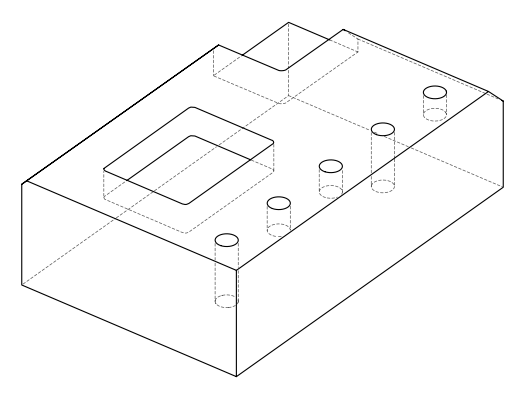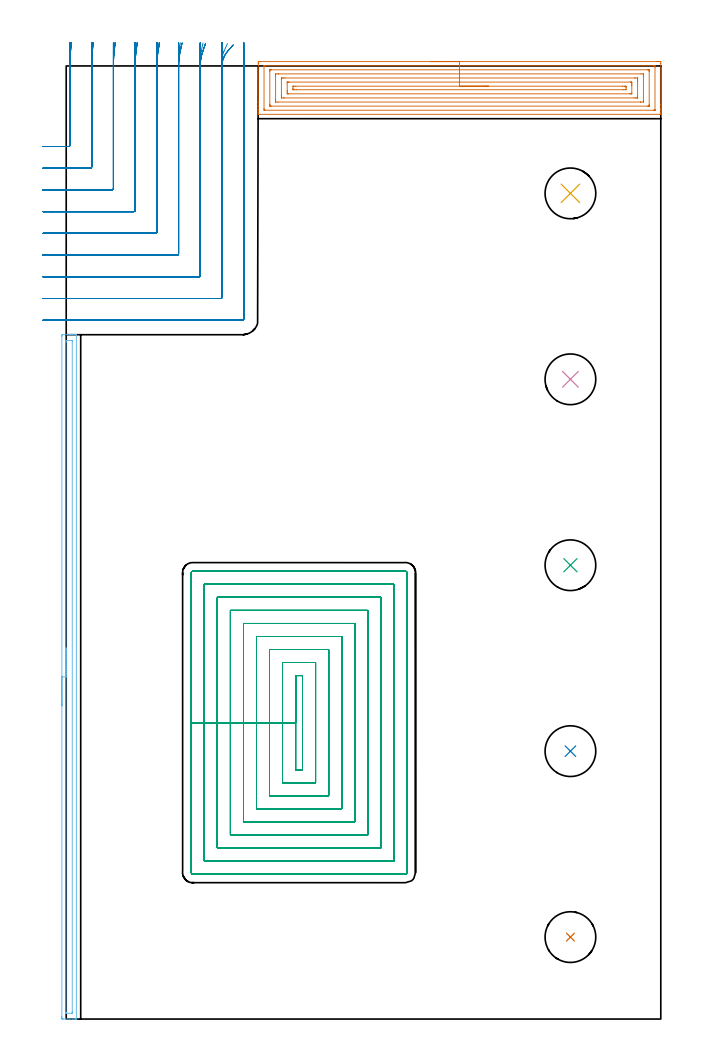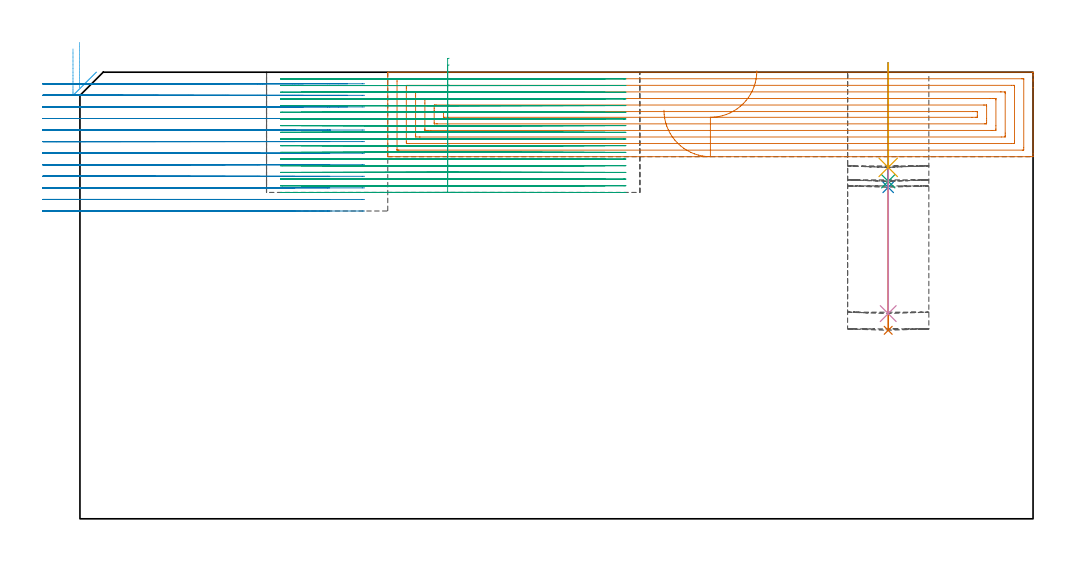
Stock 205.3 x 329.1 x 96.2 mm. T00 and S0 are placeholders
(PLAN: 9 operations, 3 tool changes, 110 min)
(1 INDEXABLE_INSERT_DRILL_BLIND_HOLE_FROM_SOLID | STEP1POCKET | NXT0302_006 | 0.23 min | 13306 mm3)
(2 INDEXABLE_INSERT_DRILL_BLIND_HOLE_FROM_SOLID_1 | STEP1POCKET_1 | NXT0302_006 | 0.11 min | 5909 mm3)
(3 INDEXABLE_INSERT_DRILL_BLIND_HOLE_FROM_SOLID_2 | STEP1POCKET_2 | NXT0302_006 | 0.1 min | 5594 mm3)
(4 INDEXABLE_INSERT_DRILL_BLIND_HOLE_FROM_SOLID_3 | STEP1POCKET_3 | NXT0302_006 | 0.22 min | 12444 mm3)
(5 INDEXABLE_INSERT_DRILL_BLIND_HOLE_FROM_SOLID_4 | STEP1POCKET_4 | NXT0302_006 | 0.09 min | 4875 mm3)
(6 AREA_MILL | FG_CHAMFER_SURFACE | UGT0205_001 | 3.96 min | 3001 mm3)
(7 AREA_MILL_1 | FG_CHAMFER_SURFACE_1 | UGT0205_001 | 8.06 min | 24291 mm3)
(8 MILL_CORNER_NOTCH_RECTANGULAR | CORNER_NOTCH_RECTANGULAR | NXT0201_013 | Follow Part, ap 2.5, ae 75% | 25.32 min | 182472 mm3)
(9 MILL_RECTANGULAR_POCKET | POCKET_RECTANGULAR_STRAIGHT | NXT0201_008 | Follow Part, ap 1.5, ae 75% | 71.89 min | 229864 mm3)
(TOOL NXT0302_006 | Index. Insert Drill 17.5mm [880-D1750L25-05] | D17.5 PA176 FL88 Z2)
(TOOL UGT0205_001 | Chamfer Mill 20 x 3 x 45 deg. | D20 FL50 Z2)
(TOOL NXT0201_013 | ENDMILL 10mm | D10 FL30 Z4)
(TOOL NXT0201_008 | ENDMILL 6mm [2P460-0600-NA 1630] | D6 FL26 Z6)
(OP 1 INDEXABLE_INSERT_DRILL_BLIND_HOLE_FROM_SOLID)
G17 G21 G94 G90
T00 M6
G54
G17 G0 G90 X174.1 Y28.3 S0 M3
G43 Z106.2 H1
G94 G81 G98 Z40.6 F250. R98.2
G80
M5
M2
(OP 2 INDEXABLE_INSERT_DRILL_BLIND_HOLE_FROM_SOLID_1)
G17 G21 G94 G90
T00 M6
G54
G17 G0 G90 X174.1 Y92.5 S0 M3
G43 Z106.2 H1
G94 G81 G98 Z71.4 F250. R98.2
G80
M5
M2
(OP 3 INDEXABLE_INSERT_DRILL_BLIND_HOLE_FROM_SOLID_2)
G17 G21 G94 G90
T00 M6
G54
G17 G0 G90 X174.1 Y156.7 S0 M3
G43 Z106.2 H1
G94 G81 G98 Z72.7 F250. R98.2
G80
M5
M2
(OP 4 INDEXABLE_INSERT_DRILL_BLIND_HOLE_FROM_SOLID_3)
G17 G21 G94 G90
T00 M6
G54
G17 G0 G90 X174.1 Y220.9 S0 M3
G43 Z106.2 H1
G94 G81 G98 Z44.2 F250. R98.2
G80
M5
M2
(OP 5 INDEXABLE_INSERT_DRILL_BLIND_HOLE_FROM_SOLID_4)
G17 G21 G94 G90
T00 M6
G54
G17 G0 G90 X174.1 Y285.1 S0 M3
G43 Z106.2 H1
G94 G81 G98 Z75.7 F250. R98.2
G80
M5
M2
(OP 6 AREA_MILL)
G17 G21 G94 G90
T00 M6
G54
G17 G0 G90 X-1.5 Y108.15 S1061 M3
G43 Z106.2 H0
Z101.2
G94 G1 Y108.188 Z100.328 F250.
Y108.302 Z99.463
Y108.491 Z98.612
Y108.753 Z97.78
Y109.087 Z96.974
Y109.49 Z96.2
Y109.958 Z95.464
Y110.49 Z94.772
Y111.079 Z94.129
Y111.722 Z93.54
Y112.414 Z93.008
Y113.15 Z92.54
Y113.924 Z92.137
Y114.73 Z91.803
Y115.562 Z91.541
Y116.414 Z91.352
Y117.278 Z91.238
Y118.15 Z91.2
Y235.677
X-1.498 Y236.002
X-1.493 Y236.29 Z91.203
X-1.18 Y236.3 Z91.516
X0.564 Z93.258
X1.091 Z93.788
X1.436 Z94.132
X1.964 Z94.659
X2.308 Z95.003
X2.997 Z95.697
X3.247 Z95.947
X3.375 Y236.298 Z96.067
X3.497 Y236.29 Z96.188
X3.5 Y236.123 Z96.2
Y0.177
X3.497 Y0.01 Z96.188
X3.375 Y0.002 Z96.067
X3.247 Y0. Z95.947
X2.997 Z95.697
X2.308 Z95.003
X1.091 Z93.788
X0.564 Z93.258
X-1.07 Z91.626
X-1.18 Y0.002 Z91.516
X-1.493 Y0.01 Z91.203
X-1.498 Y0.298 Z91.2
X-1.5 Y0.623
Y0.951
Y118.15
X-0.086 Z92.614
X-0.085 Y233.661 Z92.615
X-0.083 Y233.889 Z92.617
X-0.079 Y234.221 Z92.621
X-0.071 Y234.29 Z92.629
X0.029 Y234.295 Z92.729
X0.164 Y234.299 Z92.864
X1.908 Z94.608
X2.046 Y234.293 Z94.746
X2.072 Y234.291 Z94.772
X2.079 Y234.243 Z94.779
X2.083 Y234.12 Z94.783
X2.085 Y233.889 Z94.785
Y2.639
X2.083 Y2.411 Z94.783
X2.079 Y2.079 Z94.779
X2.071 Y2.01 Z94.771
X1.97 Y2.005 Z94.67
X1.836 Y2.001 Z94.536
X0.091 Z92.791
X-0.046 Y2.007 Z92.654
X-0.072 Y2.009 Z92.628
X-0.079 Y2.056 Z92.621
X-0.083 Y2.18 Z92.617
X-0.085 Y2.411 Z92.615
X-0.086 Y118.15 Z92.614
Y119.022 Z92.652
Y119.886 Z92.766
Y120.738 Z92.955
Y121.57 Z93.217
Y122.376 Z93.551
Y123.15 Z93.954
Y123.886 Z94.423
Y124.578 Z94.954
Y125.221 Z95.543
Y125.81 Z96.186
Y126.342 Z96.878
Y126.81 Z97.614
Y127.213 Z98.388
Y127.547 Z99.194
Y127.809 Z100.026
Y127.998 Z100.878
Y128.112 Z101.743
Y128.15 Z102.614
G0 Z106.2
M5
M2
(OP 7 AREA_MILL_1)
G17 G21 G94 G90
T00 M6
G54
G17 G0 G90 X125.8 Y330.6 S1061 M3
G43 Z106.2 H0
Z88.
G94 G1 X125.838 Z87.128 F250.
X125.952 Z86.264
X126.141 Z85.412
X126.403 Z84.58
X126.737 Z83.774
X127.14 Z83.
X127.609 Z82.264
X128.14 Z81.572
X128.729 Z80.929
X129.372 Z80.34
X130.064 Z79.808
X130.8 Z79.34
X131.574 Z78.937
X132.38 Z78.603
X133.212 Z78.341
X134.064 Z78.152
X134.928 Z78.038
X135.8 Z78.
X204.052
X204.668 Y330.599 Z78.001
X205.277 Y330.594 Z78.004
X205.293 Y330.592 Z78.006
X205.3 Y329.985 Z78.613
Y315.695 Z92.9
Y314.278 Z94.318
Y313.908 Z94.687
Y313.168 Z95.432
Y312.91 Z95.69
Y312.47 Z96.122
X205.29 Y312.403 Z96.188
X205.115 Y312.4 Z96.2
X66.485
X66.31 Y312.403 Z96.188
X66.307 Y312.467 Z96.125
X66.3 Y312.91 Z95.69
Y313.168 Z95.431
Y313.908 Z94.687
Y315.171 Z93.426
Y316.588 Z92.008
Y329.353 Z79.244
X66.303 Y329.985 Z78.613
X66.307 Y330.592 Z78.006
X66.323 Y330.594 Z78.004
X66.933 Y330.6 Z78.
X135.8
Y329.186 Z79.414
X202.973 Y329.185 Z79.415
X203.161 Y329.182 Z79.418
X203.279 Y329.179 Z79.421
X203.29 Y329.151 Z79.449
X203.293 Y329.092 Z79.508
X203.299 Y328.672 Z79.928
Y313.908 Z94.692
X203.298 Y313.856 Z94.744
X203.295 Y313.83 Z94.77
X203.292 Y313.823 Z94.777
X203.255 Y313.82 Z94.78
X203.067 Y313.815 Z94.785
X202.973 Y313.814 Z94.786
X202.879
X68.627 Y313.815 Z94.785
X68.439 Y313.818 Z94.782
X68.321 Y313.821 Z94.779
X68.31 Y313.85 Z94.75
X68.307 Y313.908 Z94.692
X68.301 Y314.328 Z94.272
Y329.092 Z79.508
X68.302 Y329.144 Z79.456
X68.305 Y329.17 Z79.43
X68.308 Y329.177 Z79.423
X68.345 Y329.18 Z79.42
X68.533 Y329.185 Z79.415
X68.627 Y329.186 Z79.414
X68.721
X135.8
Y327.772 Z80.828
X200.624 Y327.771 Z80.829
X201.09 Y327.768 Z80.832
X201.244 Y327.765 Z80.835
X201.29 Y327.761 Z80.839
X201.295 Y327.655 Z80.945
X201.298 Y327.515 Z81.085
X201.3 Y327.305 Z81.295
Y327.096 Z81.504
Y315.695 Z92.905
X201.298 Y315.486 Z93.114
X201.29 Y315.276 Z93.324
X201.285 Y315.235 Z93.365
X201.264 Y315.233 Z93.367
X201.207 Y315.23 Z93.37
X201.09 Y315.229 Z93.371
X200.662 Y315.228 Z93.372
X70.976 Y315.229 Z93.371
X70.51 Y315.232 Z93.368
X70.356 Y315.236 Z93.364
X70.31 Y315.24 Z93.36
X70.305 Y315.345 Z93.255
X70.302 Y315.485 Z93.115
X70.3 Y315.695 Z92.905
Y315.904 Z92.696
Y327.305 Z81.295
X70.302 Y327.514 Z81.086
X70.31 Y327.724 Z80.876
X70.315 Y327.765 Z80.835
X70.336 Y327.768 Z80.832
X70.393 Y327.77 Z80.83
X70.51 Y327.771 Z80.829
X70.938 Y327.772 Z80.828
X135.8
Y326.357 Z82.243
X198.462
X199.252 Y326.35 Z82.25
X199.29 Y326.349 Z82.251
X199.293 Y326.299 Z82.301
X199.297 Y326.188 Z82.412
X199.299 Y325.966 Z82.634
X199.3 Y325.52 Z83.08
X199.299 Y317.035 Z91.565
X199.297 Y316.812 Z91.788
X199.293 Y316.701 Z91.899
X199.29 Y316.651 Z91.949
X199.239 Y316.649 Z91.951
X198.407 Y316.643 Z91.957
X198.352
X73.138
X72.349 Y316.65 Z91.95
X72.31 Y316.651 Z91.949
X72.307 Y316.701 Z91.899
X72.303 Y316.812 Z91.788
X72.301 Y317.034 Z91.566
X72.3 Y317.48 Z91.12
X72.301 Y325.965 Z82.635
X72.303 Y326.188 Z82.412
X72.307 Y326.299 Z82.301
X72.31 Y326.349 Z82.251
X72.361 Y326.351 Z82.249
X73.193 Y326.357 Z82.243
X73.248
X135.8
Y324.943 Z83.657
X196.301
X196.618 Y324.942 Z83.658
X197.2 Y324.939 Z83.661
X197.266 Y324.936 Z83.664
X197.29 Y324.923 Z83.677
X197.297 Y324.842 Z83.758
X197.298 Y324.626 Z83.974
X197.3 Y323.945 Z84.655
Y318.374 Z90.226
X197.299 Y318.204 Z90.396
X197.296 Y318.119 Z90.481
X197.291 Y318.077 Z90.523
X197.287 Y318.064 Z90.536
X197.253 Y318.063 Z90.537
X196.934 Y318.058 Z90.542
X196.618 Y318.057 Z90.543
X196.041
X75.299
X74.982 Y318.058 Z90.542
X74.401 Y318.062 Z90.538
X74.334 Y318.064 Z90.536
X74.31 Y318.077 Z90.523
X74.304 Y318.158 Z90.442
X74.302 Y318.374 Z90.226
X74.3 Y319.055 Z89.545
Y324.626 Z83.974
X74.302 Y324.796 Z83.804
X74.305 Y324.881 Z83.719
X74.309 Y324.923 Z83.677
X74.313 Y324.936 Z83.664
X74.348 Y324.937 Z83.663
X74.666 Y324.942 Z83.658
X74.982 Y324.943 Z83.657
X75.559
X135.8
Y323.529 Z85.071
X194.829 Y323.528 Z85.072
X195.035
X195.21 Y323.524 Z85.076
X195.289 Y323.522 Z85.078
X195.291 Y323.476 Z85.124
X195.298 Y323.265 Z85.335
X195.3 Y322.84 Z85.76
Y322.37 Z86.23
X195.298 Y319.692 Z88.908
X195.293 Y319.534 Z89.066
X195.29 Y319.482 Z89.118
X195.259 Y319.478 Z89.122
X195.174 Y319.476 Z89.124
X194.829 Y319.472 Z89.128
X194.625 Y319.471 Z89.129
X76.771 Y319.472 Z89.128
X76.565 Y319.473 Z89.127
X76.39 Y319.476 Z89.124
X76.311 Y319.478 Z89.122
X76.309 Y319.524 Z89.076
X76.302 Y319.735 Z88.865
X76.301 Y320.16 Z88.44
X76.3 Y320.63 Z87.97
X76.302 Y323.308 Z85.292
X76.307 Y323.466 Z85.134
X76.31 Y323.518 Z85.082
X76.341 Y323.522 Z85.078
X76.426 Y323.524 Z85.076
X76.771 Y323.528 Z85.072
X76.975 Y323.529 Z85.071
X135.8
Y322.115 Z86.485
X192.146
X192.874 Y322.113 Z86.487
X193.041 Y322.111 Z86.489
X193.208 Y322.108 Z86.492
X193.29 Y322.096 Z86.504
X193.294 Y322.033 Z86.567
X193.297 Y321.947 Z86.653
X193.299 Y321.688 Z86.912
X193.296 Y321.053 Z87.547
X193.292 Y320.924 Z87.676
X193.29 Y320.897 Z87.703
X193.263 Y320.892 Z87.708
X193.205 Y320.889 Z87.711
X193.041 Y320.887 Z87.713
X192.314 Y320.885 Z87.715
X79.454
X78.727 Y320.887 Z87.713
X78.56 Y320.889 Z87.711
X78.392 Y320.892 Z87.708
X78.31 Y320.904 Z87.696
X78.306 Y320.967 Z87.633
X78.303 Y321.053 Z87.547
X78.301 Y321.312 Z87.288
X78.304 Y321.947 Z86.653
X78.308 Y322.076 Z86.524
X78.31 Y322.103 Z86.497
X78.337 Y322.108 Z86.492
X78.395 Y322.111 Z86.489
X78.56 Y322.113 Z86.487
X79.286 Y322.115 Z86.485
X135.8
X136.672 Z86.523
X137.537 Z86.637
X138.388 Z86.826
X139.22 Z87.088
X140.026 Z87.422
X140.8 Z87.825
X141.536 Z88.294
X142.228 Z88.825
X142.871 Z89.414
X143.46 Z90.057
X143.992 Z90.75
X144.46 Z91.485
X144.863 Z92.259
X145.197 Z93.065
X145.459 Z93.897
X145.648 Z94.749
X145.762 Z95.614
X145.8 Z96.485
G0 Z106.2
M5
M2
(OP 8 MILL_CORNER_NOTCH_RECTANGULAR)
G17 G21 G94 G90
T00 M6
G54
G17 G0 G90 X-8. Y301.3 S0 M3
G43 Z106.2 H0
Z93.708
G94 G1 X-5. F250.
X0.805 F500.
G3 X1.3 Y301.795 R0.5
G1 Y329.15
G2 X1.505 Y334.1 R60.
G1 X1.752 Y337.09 F250.
G0 Z106.2
X-8. Y293.8
Z93.708
G1 X-5.
X8.304 F500.
G3 X8.8 Y294.296 R0.5
G1 Y329.15
G2 X9.034 Y334.1 R52.5
G1 X9.317 Y337.087 F250.
G0 Z106.2
X-8. Y286.3
Z93.708
G1 X-5.
X15.804 F500.
G3 X16.3 Y286.796 R0.5
G1 Y329.15
G2 X16.573 Y334.1 R45.
G1 X16.903 Y337.082 F250.
G0 Z106.2
X-8. Y278.8
Z93.708
G1 X-5.
X23.304 F500.
G3 X23.8 Y279.296 R0.5
G1 Y329.15
G2 X24.128 Y334.1 R37.5
G1 X24.524 Y337.074 F250.
G0 Z106.2
X-8. Y271.3
Z93.708
G1 X-5.
X30.804 F500.
G3 X31.3 Y271.796 R0.5
G1 Y329.15
G2 X31.711 Y334.1 R30.
G1 X32.206 Y337.059 F250.
G0 Z106.2
X-8. Y263.8
Z93.708
G1 X-5.
X38.303 F500.
G3 X38.8 Y264.297 R0.5
G1 Y329.15
G2 X39.351 Y334.1 R22.5
G1 X40.011 Y337.027 F250.
G0 Z106.2
X-8. Y256.3
Z93.708
G1 X-5.
X45.803 F500.
G3 X46.3 Y256.797 R0.5
G1 Y329.15
G2 X47.14 Y334.1 R15.
G1 X48.13 Y336.932 F250.
G0 Z106.2
X-8. Y248.8
Z93.708
G1 X-5.
X53.303 F500.
G3 X53.8 Y249.297 R0.5
G1 Y329.15
G2 X55.665 Y334.1 R7.5
G1 X57.645 Y336.354 F250.
G0 Z106.2
X-8. Y241.3
Z93.708
G1 X-5.
X60.803 F500.
G3 X61.3 Y241.797 R0.5
G1 Y329.15
Y332.15 F250.
G0 Z106.2
X-8. Y301.3
Z91.217
G1 X-5.
X0.805 F500.
G3 X1.3 Y301.795 R0.5
G1 Y329.15
G2 X1.505 Y334.1 R60.
G1 X1.752 Y337.09 F250.
G0 Z106.2
X-8. Y293.8
Z91.217
G1 X-5.
X8.304 F500.
G3 X8.8 Y294.296 R0.5
G1 Y329.15
G2 X9.034 Y334.1 R52.5
G1 X9.317 Y337.087 F250.
G0 Z106.2
X-8. Y286.3
Z91.217
G1 X-5.
X15.804 F500.
G3 X16.3 Y286.796 R0.5
G1 Y329.15
G2 X16.573 Y334.1 R45.
G1 X16.903 Y337.082 F250.
G0 Z106.2
X-8. Y278.8
Z91.217
G1 X-5.
X23.304 F500.
G3 X23.8 Y279.296 R0.5
G1 Y329.15
G2 X24.128 Y334.1 R37.5
G1 X24.524 Y337.074 F250.
G0 Z106.2
X-8. Y271.3
Z91.217
G1 X-5.
X30.804 F500.
G3 X31.3 Y271.796 R0.5
G1 Y329.15
G2 X31.711 Y334.1 R30.
G1 X32.206 Y337.059 F250.
G0 Z106.2
X-8. Y263.8
Z91.217
G1 X-5.
X38.303 F500.
G3 X38.8 Y264.297 R0.5
G1 Y329.15
G2 X39.351 Y334.1 R22.5
G1 X40.011 Y337.027 F250.
G0 Z106.2
X-8. Y256.3
Z91.217
G1 X-5.
X45.803 F500.
G3 X46.3 Y256.797 R0.5
G1 Y329.15
G2 X47.14 Y334.1 R15.
G1 X48.13 Y336.932 F250.
G0 Z106.2
X-8. Y248.8
Z91.217
G1 X-5.
X53.303 F500.
G3 X53.8 Y249.297 R0.5
G1 Y329.15
G2 X55.665 Y334.1 R7.5
G1 X57.645 Y336.354 F250.
G0 Z106.2
X-8. Y241.3
Z91.217
G1 X-5.
X60.803 F500.
G3 X61.3 Y241.797 R0.5
G1 Y329.15
Y332.15 F250.
G0 Z106.2
X-8. Y301.3
Z88.725
G1 X-5.
X0.805 F500.
G3 X1.3 Y301.795 R0.5
G1 Y329.15
G2 X1.505 Y334.1 R60.
G1 X1.752 Y337.09 F250.
G0 Z106.2
X-8. Y293.8
Z88.725
G1 X-5.
X8.304 F500.
G3 X8.8 Y294.296 R0.5
G1 Y329.15
G2 X9.034 Y334.1 R52.5
G1 X9.317 Y337.087 F250.
G0 Z106.2
X-8. Y286.3
Z88.725
G1 X-5.
X15.804 F500.
G3 X16.3 Y286.796 R0.5
G1 Y329.15
G2 X16.573 Y334.1 R45.
G1 X16.903 Y337.082 F250.
G0 Z106.2
X-8. Y278.8
Z88.725
G1 X-5.
X23.304 F500.
G3 X23.8 Y279.296 R0.5
G1 Y329.15
G2 X24.128 Y334.1 R37.5
G1 X24.524 Y337.074 F250.
G0 Z106.2
X-8. Y271.3
Z88.725
G1 X-5.
X30.804 F500.
G3 X31.3 Y271.796 R0.5
G1 Y329.15
G2 X31.711 Y334.1 R30.
G1 X32.206 Y337.059 F250.
G0 Z106.2
X-8. Y263.8
Z88.725
G1 X-5.
X38.303 F500.
G3 X38.8 Y264.297 R0.5
G1 Y329.15
G2 X39.351 Y334.1 R22.5
G1 X40.011 Y337.027 F250.
G0 Z106.2
X-8. Y256.3
Z88.725
G1 X-5.
X45.803 F500.
G3 X46.3 Y256.797 R0.5
G1 Y329.15
G2 X47.14 Y334.1 R15.
G1 X48.13 Y336.932 F250.
G0 Z106.2
X-8. Y248.8
Z88.725
G1 X-5.
X53.303 F500.
G3 X53.8 Y249.297 R0.5
G1 Y329.15
G2 X55.665 Y334.1 R7.5
G1 X57.645 Y336.354 F250.
G0 Z106.2
X-8. Y241.3
Z88.725
G1 X-5.
X60.803 F500.
G3 X61.3 Y241.797 R0.5
G1 Y329.15
Y332.15 F250.
G0 Z106.2
X-8. Y301.3
Z86.233
G1 X-5.
X0.805 F500.
G3 X1.3 Y301.795 R0.5
G1 Y331.047
G2 X1.378 Y334.1 R60.
G1 X1.53 Y337.096 F250.
G0 Z106.2
X-8. Y293.8
Z86.233
G1 X-5.
X8.304 F500.
G3 X8.8 Y294.296 R0.5
G1 Y331.047
G2 X8.889 Y334.1 R52.5
G1 X9.063 Y337.095 F250.
G0 Z106.2
X-8. Y286.3
Z86.233
G1 X-5.
X15.804 F500.
G3 X16.3 Y286.796 R0.5
G1 Y331.047
G2 X16.404 Y334.1 R45.
G1 X16.607 Y337.093 F250.
G0 Z106.2
X-8. Y278.8
Z86.233
G1 X-5.
X23.304 F500.
G3 X23.8 Y279.296 R0.5
G1 Y331.047
G2 X23.924 Y334.1 R37.5
G1 X24.169 Y337.09 F250.
G0 Z106.2
X-8. Y271.3
Z86.233
G1 X-5.
X30.804 F500.
G3 X31.3 Y271.796 R0.5
G1 Y331.047
G2 X31.456 Y334.1 R30.
G1 X31.761 Y337.084 F250.
G0 Z106.2
X-8. Y263.8
Z86.233
G1 X-5.
X38.303 F500.
G3 X38.8 Y264.297 R0.5
G1 Y331.047
G2 X39.008 Y334.1 R22.5
G1 X39.415 Y337.072 F250.
G0 Z106.2
X-8. Y256.3
Z86.233
G1 X-5.
X45.803 F500.
G3 X46.3 Y256.797 R0.5
G1 Y331.047
G2 X46.614 Y334.1 R15.
G1 X47.224 Y337.037 F250.
G0 Z106.2
X-8. Y248.8
Z86.233
G1 X-5.
X53.303 F500.
G3 X53.8 Y249.297 R0.5
G1 Y331.047
G2 X54.449 Y334.1 R7.5
G1 X55.67 Y336.84 F250.
G0 Z106.2
X-8. Y241.3
Z86.233
G1 X-5.
X60.803 F500.
G3 X61.3 Y241.797 R0.5
G1 Y331.047
Y334.047 F250.
G0 Z106.2
X-8. Y301.3
Z83.742
G1 X-5.
X0.805 F500.
G3 X1.3 Y301.795 R0.5
G1 Y333.639
G2 X1.302 Y334.1 R60.
G1 X1.325 Y337.1 F250.
G0 Z106.2
X-8. Y293.8
Z83.742
G1 X-5.
X8.304 F500.
G3 X8.8 Y294.296 R0.5
G1 Y333.639
G2 X8.802 Y334.1 R52.5
G1 X8.828 Y337.1 F250.
G0 Z106.2
X-8. Y286.3
Z83.742
G1 X-5.
X15.804 F500.
G3 X16.3 Y286.796 R0.5
G1 Y333.639
G2 X16.302 Y334.1 R45.
G1 X16.333 Y337.1 F250.
G0 Z106.2
X-8. Y278.8
Z83.742
G1 X-5.
X23.304 F500.
G3 X23.8 Y279.296 R0.5
G1 Y333.639
G2 X23.803 Y334.1 R37.5
G1 X23.84 Y337.1 F250.
G0 Z106.2
X-8. Y271.3
Z83.742
G1 X-5.
X30.804 F500.
G3 X31.3 Y271.796 R0.5
G1 Y333.639
G2 X31.304 Y334.1 R30.
G1 X31.35 Y337.1 F250.
G0 Z106.2
X-8. Y263.8
Z83.742
G1 X-5.
X38.303 F500.
G3 X38.8 Y264.297 R0.5
G1 Y333.639
G2 X38.805 Y334.1 R22.5
G1 X38.866 Y337.099 F250.
G0 Z106.2
X-8. Y256.3
Z83.742
G1 X-5.
X45.803 F500.
G3 X46.3 Y256.797 R0.5
G1 Y333.639
G2 X46.307 Y334.1 R15.
G1 X46.399 Y337.099 F250.
G0 Z106.2
X-8. Y248.8
Z83.742
G1 X-5.
X53.303 F500.
G3 X53.8 Y249.297 R0.5
G1 Y333.639
G2 X53.814 Y334.1 R7.5
G1 X53.999 Y337.094 F250.
G0 Z106.2
X-8. Y241.3
Z83.742
G1 X-5.
X60.803 F500.
G3 X61.3 Y241.797 R0.5
G1 Y333.639
Y336.639 F250.
G0 Z106.2
X-8. Y301.3
Z81.25
G1 X-5.
X0.805 F500.
G3 X1.3 Y301.795 R0.5
G1 Y334.1
Y337.1 F250.
G0 Z106.2
X-8. Y293.8
Z81.25
G1 X-5.
X8.304 F500.
G3 X8.8 Y294.296 R0.5
G1 Y334.1
Y337.1 F250.
G0 Z106.2
X-8. Y286.3
Z81.25
G1 X-5.
X15.804 F500.
G3 X16.3 Y286.796 R0.5
G1 Y334.1
Y337.1 F250.
G0 Z106.2
X-8. Y278.8
Z81.25
G1 X-5.
X23.304 F500.
G3 X23.8 Y279.296 R0.5
G1 Y334.1
Y337.1 F250.
G0 Z106.2
X-8. Y271.3
Z81.25
G1 X-5.
X30.804 F500.
G3 X31.3 Y271.796 R0.5
G1 Y334.1
Y337.1 F250.
G0 Z106.2
X-8. Y263.8
Z81.25
G1 X-5.
X38.303 F500.
G3 X38.8 Y264.297 R0.5
G1 Y334.1
Y337.1 F250.
G0 Z106.2
X-8. Y256.3
Z81.25
G1 X-5.
X45.803 F500.
G3 X46.3 Y256.797 R0.5
G1 Y334.1
Y337.1 F250.
G0 Z106.2
X-8. Y248.8
Z81.25
G1 X-5.
X53.303 F500.
G3 X53.8 Y249.297 R0.5
G1 Y334.1
Y337.1 F250.
G0 Z106.2
X-8. Y241.3
Z81.25
G1 X-5.
X60.803 F500.
G3 X61.3 Y241.797 R0.5
G1 Y334.1
Y337.1 F250.
G0 Z106.2
X-8. Y301.3
Z78.758
G1 X-5.
X0.805 F500.
G3 X1.3 Y301.795 R0.5
G1 Y334.1
Y337.1 F250.
G0 Z106.2
X-8. Y293.8
Z78.758
G1 X-5.
X8.304 F500.
G3 X8.8 Y294.296 R0.5
G1 Y334.1
Y337.1 F250.
G0 Z106.2
X-8. Y286.3
Z78.758
G1 X-5.
X15.804 F500.
G3 X16.3 Y286.796 R0.5
G1 Y334.1
Y337.1 F250.
G0 Z106.2
X-8. Y278.8
Z78.758
G1 X-5.
X23.304 F500.
G3 X23.8 Y279.296 R0.5
G1 Y334.1
Y337.1 F250.
G0 Z106.2
X-8. Y271.3
Z78.758
G1 X-5.
X30.804 F500.
G3 X31.3 Y271.796 R0.5
G1 Y334.1
Y337.1 F250.
G0 Z106.2
X-8. Y263.8
Z78.758
G1 X-5.
X38.303 F500.
G3 X38.8 Y264.297 R0.5
G1 Y334.1
Y337.1 F250.
G0 Z106.2
X-8. Y256.3
Z78.758
G1 X-5.
X45.803 F500.
G3 X46.3 Y256.797 R0.5
G1 Y334.1
Y337.1 F250.
G0 Z106.2
X-8. Y248.8
Z78.758
G1 X-5.
X53.303 F500.
G3 X53.8 Y249.297 R0.5
G1 Y334.1
Y337.1 F250.
G0 Z106.2
X-8. Y241.3
Z78.758
G1 X-5.
X60.803 F500.
G3 X61.3 Y241.797 R0.5
G1 Y334.1
Y337.1 F250.
G0 Z106.2
X-8. Y301.3
Z76.267
G1 X-5.
X0.805 F500.
G3 X1.3 Y301.795 R0.5
G1 Y334.1
Y337.1 F250.
G0 Z106.2
X-8. Y293.8
Z76.267
G1 X-5.
X8.304 F500.
G3 X8.8 Y294.296 R0.5
G1 Y334.1
Y337.1 F250.
G0 Z106.2
X-8. Y286.3
Z76.267
G1 X-5.
X15.804 F500.
G3 X16.3 Y286.796 R0.5
G1 Y334.1
Y337.1 F250.
G0 Z106.2
X-8. Y278.8
Z76.267
G1 X-5.
X23.304 F500.
G3 X23.8 Y279.296 R0.5
G1 Y334.1
Y337.1 F250.
G0 Z106.2
X-8. Y271.3
Z76.267
G1 X-5.
X30.804 F500.
G3 X31.3 Y271.796 R0.5
G1 Y334.1
Y337.1 F250.
G0 Z106.2
X-8. Y263.8
Z76.267
G1 X-5.
X38.303 F500.
G3 X38.8 Y264.297 R0.5
G1 Y334.1
Y337.1 F250.
G0 Z106.2
X-8. Y256.3
Z76.267
G1 X-5.
X45.803 F500.
G3 X46.3 Y256.797 R0.5
G1 Y334.1
Y337.1 F250.
G0 Z106.2
X-8. Y248.8
Z76.267
G1 X-5.
X53.303 F500.
G3 X53.8 Y249.297 R0.5
G1 Y334.1
Y337.1 F250.
G0 Z106.2
X-8. Y241.3
Z76.267
G1 X-5.
X60.803 F500.
G3 X61.3 Y241.797 R0.5
G1 Y334.1
Y337.1 F250.
G0 Z106.2
X-8. Y301.3
Z73.775
G1 X-5.
X0.805 F500.
G3 X1.3 Y301.795 R0.5
G1 Y334.1
Y337.1 F250.
G0 Z106.2
X-8. Y293.8
Z73.775
G1 X-5.
X8.304 F500.
G3 X8.8 Y294.296 R0.5
G1 Y334.1
Y337.1 F250.
G0 Z106.2
X-8. Y286.3
Z73.775
G1 X-5.
X15.804 F500.
G3 X16.3 Y286.796 R0.5
G1 Y334.1
Y337.1 F250.
G0 Z106.2
X-8. Y278.8
Z73.775
G1 X-5.
X23.304 F500.
G3 X23.8 Y279.296 R0.5
G1 Y334.1
Y337.1 F250.
G0 Z106.2
X-8. Y271.3
Z73.775
G1 X-5.
X30.804 F500.
G3 X31.3 Y271.796 R0.5
G1 Y334.1
Y337.1 F250.
G0 Z106.2
X-8. Y263.8
Z73.775
G1 X-5.
X38.303 F500.
G3 X38.8 Y264.297 R0.5
G1 Y334.1
Y337.1 F250.
G0 Z106.2
X-8. Y256.3
Z73.775
G1 X-5.
X45.803 F500.
G3 X46.3 Y256.797 R0.5
G1 Y334.1
Y337.1 F250.
G0 Z106.2
X-8. Y248.8
Z73.775
G1 X-5.
X53.303 F500.
G3 X53.8 Y249.297 R0.5
G1 Y334.1
Y337.1 F250.
G0 Z106.2
X-8. Y241.3
Z73.775
G1 X-5.
X60.803 F500.
G3 X61.3 Y241.797 R0.5
G1 Y334.1
Y337.1 F250.
G0 Z106.2
X-8. Y301.3
Z71.283
G1 X-5.
X0.805 F500.
G3 X1.3 Y301.795 R0.5
G1 Y334.1
Y337.1 F250.
G0 Z106.2
X-8. Y293.8
Z71.283
G1 X-5.
X8.304 F500.
G3 X8.8 Y294.296 R0.5
G1 Y334.1
Y337.1 F250.
G0 Z106.2
X-8. Y286.3
Z71.283
G1 X-5.
X15.804 F500.
G3 X16.3 Y286.796 R0.5
G1 Y334.1
Y337.1 F250.
G0 Z106.2
X-8. Y278.8
Z71.283
G1 X-5.
X23.304 F500.
G3 X23.8 Y279.296 R0.5
G1 Y334.1
Y337.1 F250.
G0 Z106.2
X-8. Y271.3
Z71.283
G1 X-5.
X30.804 F500.
G3 X31.3 Y271.796 R0.5
G1 Y334.1
Y337.1 F250.
G0 Z106.2
X-8. Y263.8
Z71.283
G1 X-5.
X38.303 F500.
G3 X38.8 Y264.297 R0.5
G1 Y334.1
Y337.1 F250.
G0 Z106.2
X-8. Y256.3
Z71.283
G1 X-5.
X45.803 F500.
G3 X46.3 Y256.797 R0.5
G1 Y334.1
Y337.1 F250.
G0 Z106.2
X-8. Y248.8
Z71.283
G1 X-5.
X53.303 F500.
G3 X53.8 Y249.297 R0.5
G1 Y334.1
Y337.1 F250.
G0 Z106.2
X-8. Y241.3
Z71.283
G1 X-5.
X60.803 F500.
G3 X61.3 Y241.797 R0.5
G1 Y334.1
Y337.1 F250.
G0 Z106.2
X-8. Y301.3
Z68.792
G1 X-5.
X0.805 F500.
G3 X1.3 Y301.795 R0.5
G1 Y334.1
Y337.1 F250.
G0 Z106.2
X-8. Y293.8
Z68.792
G1 X-5.
X8.304 F500.
G3 X8.8 Y294.296 R0.5
G1 Y334.1
Y337.1 F250.
G0 Z106.2
X-8. Y286.3
Z68.792
G1 X-5.
X15.804 F500.
G3 X16.3 Y286.796 R0.5
G1 Y334.1
Y337.1 F250.
G0 Z106.2
X-8. Y278.8
Z68.792
G1 X-5.
X23.304 F500.
G3 X23.8 Y279.296 R0.5
G1 Y334.1
Y337.1 F250.
G0 Z106.2
X-8. Y271.3
Z68.792
G1 X-5.
X30.804 F500.
G3 X31.3 Y271.796 R0.5
G1 Y334.1
Y337.1 F250.
G0 Z106.2
X-8. Y263.8
Z68.792
G1 X-5.
X38.303 F500.
G3 X38.8 Y264.297 R0.5
G1 Y334.1
Y337.1 F250.
G0 Z106.2
X-8. Y256.3
Z68.792
G1 X-5.
X45.803 F500.
G3 X46.3 Y256.797 R0.5
G1 Y334.1
Y337.1 F250.
G0 Z106.2
X-8. Y248.8
Z68.792
G1 X-5.
X53.303 F500.
G3 X53.8 Y249.297 R0.5
G1 Y334.1
Y337.1 F250.
G0 Z106.2
X-8. Y241.3
Z68.792
G1 X-5.
X60.803 F500.
G3 X61.3 Y241.797 R0.5
G1 Y334.1
Y337.1 F250.
G0 Z106.2
X-8. Y301.3
Z66.3
G1 X-5.
X0.805 F500.
G3 X1.3 Y301.795 R0.5
G1 Y334.1
Y337.1 F250.
G0 Z106.2
X-8. Y293.8
Z66.3
G1 X-5.
X8.304 F500.
G3 X8.8 Y294.296 R0.5
G1 Y334.1
Y337.1 F250.
G0 Z106.2
X-8. Y286.3
Z66.3
G1 X-5.
X15.804 F500.
G3 X16.3 Y286.796 R0.5
G1 Y334.1
Y337.1 F250.
G0 Z106.2
X-8. Y278.8
Z66.3
G1 X-5.
X23.304 F500.
G3 X23.8 Y279.296 R0.5
G1 Y334.1
Y337.1 F250.
G0 Z106.2
X-8. Y271.3
Z66.3
G1 X-5.
X30.804 F500.
G3 X31.3 Y271.796 R0.5
G1 Y334.1
Y337.1 F250.
G0 Z106.2
X-8. Y263.8
Z66.3
G1 X-5.
X38.303 F500.
G3 X38.8 Y264.297 R0.5
G1 Y334.1
Y337.1 F250.
G0 Z106.2
X-8. Y256.3
Z66.3
G1 X-5.
X45.803 F500.
G3 X46.3 Y256.797 R0.5
G1 Y334.1
Y337.1 F250.
G0 Z106.2
X-8. Y248.8
Z66.3
G1 X-5.
X53.303 F500.
G3 X53.8 Y249.297 R0.5
G1 Y334.1
Y337.1 F250.
G0 Z106.2
X-8. Y241.3
Z66.3
G1 X-5.
X60.803 F500.
G3 X61.3 Y241.797 R0.5
G1 Y334.1
Y337.1 F250.
G0 Z106.2
M5
M2
(OP 9 MILL_RECTANGULAR_POCKET)
G17 G21 G94 G90
T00 M6
G54
G17 G0 G90 X79.516 Y118.6 S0 M3
G43 Z106.2 H1
Z99.2
G94 G1 X79.2 Z99.115 F250.
Y102.35 Z94.761
Y86.1 F500.
X81.6
Y118.6
X79.2
Y102.35
X74.7
Y81.6
X86.1
Y123.1
X74.7
Y102.35
X70.2
Y77.1
X90.6
Y127.6
X70.2
Y102.35
X65.7
Y72.6
X95.1
Y132.1
X65.7
Y102.35
X61.2
Y68.1
X99.6
Y136.6
X61.2
Y102.35
X56.7
Y63.6
X104.1
Y141.1
X56.7
Y102.35
X52.2
Y59.1
X108.6
Y145.6
X52.2
Y102.35
X47.7
Y54.6
X113.1
Y150.1
X47.7
Y102.35
X43.2
Y50.5
G3 X43.6 Y50.1 R0.4
G1 X117.2
G3 X117.6 Y50.5 R0.4
G1 Y154.2
G3 X117.2 Y154.6 R0.4
G1 X43.6
G3 X43.2 Y154.2 R0.4
G1 Y102.35
Y101.35
G0 X79.516 Y118.6 Z97.761
G1 X79.2 Z97.676 F250.
Y102.35 Z93.322
Y86.1 F500.
X81.6
Y118.6
X79.2
Y102.35
X74.7
Y81.6
X86.1
Y123.1
X74.7
Y102.35
X70.2
Y77.1
X90.6
Y127.6
X70.2
Y102.35
X65.7
Y72.6
X95.1
Y132.1
X65.7
Y102.35
X61.2
Y68.1
X99.6
Y136.6
X61.2
Y102.35
X56.7
Y63.6
X104.1
Y141.1
X56.7
Y102.35
X52.2
Y59.1
X108.6
Y145.6
X52.2
Y102.35
X47.7
Y54.6
X113.1
Y150.1
X47.7
Y102.35
X43.2
Y50.5
G3 X43.6 Y50.1 R0.4
G1 X117.2
G3 X117.6 Y50.5 R0.4
G1 Y154.2
G3 X117.2 Y154.6 R0.4
G1 X43.6
G3 X43.2 Y154.2 R0.4
G1 Y102.35
Y101.35
G0 X79.516 Y118.6 Z96.322
G1 X79.2 Z96.237 F250.
Y102.35 Z91.883
Y86.1 F500.
X81.6
Y118.6
X79.2
Y102.35
X74.7
Y81.6
X86.1
Y123.1
X74.7
Y102.35
X70.2
Y77.1
X90.6
Y127.6
X70.2
Y102.35
X65.7
Y72.6
X95.1
Y132.1
X65.7
Y102.35
X61.2
Y68.1
X99.6
Y136.6
X61.2
Y102.35
X56.7
Y63.6
X104.1
Y141.1
X56.7
Y102.35
X52.2
Y59.1
X108.6
Y145.6
X52.2
Y102.35
X47.7
Y54.6
X113.1
Y150.1
X47.7
Y102.35
X43.2
Y50.5
G3 X43.6 Y50.1 R0.4
G1 X117.2
G3 X117.6 Y50.5 R0.4
G1 Y154.2
G3 X117.2 Y154.6 R0.4
G1 X43.6
G3 X43.2 Y154.2 R0.4
G1 Y102.35
Y101.35
G0 X79.516 Y118.6 Z94.883
G1 X79.2 Z94.799 F250.
Y102.35 Z90.444
Y86.1 F500.
X81.6
Y118.6
X79.2
Y102.35
X74.7
Y81.6
X86.1
Y123.1
X74.7
Y102.35
X70.2
Y77.1
X90.6
Y127.6
X70.2
Y102.35
X65.7
Y72.6
X95.1
Y132.1
X65.7
Y102.35
X61.2
Y68.1
X99.6
Y136.6
X61.2
Y102.35
X56.7
Y63.6
X104.1
Y141.1
X56.7
Y102.35
X52.2
Y59.1
X108.6
Y145.6
X52.2
Y102.35
X47.7
Y54.6
X113.1
Y150.1
X47.7
Y102.35
X43.2
Y50.5
G3 X43.6 Y50.1 R0.4
G1 X117.2
G3 X117.6 Y50.5 R0.4
G1 Y154.2
G3 X117.2 Y154.6 R0.4
G1 X43.6
G3 X43.2 Y154.2 R0.4
G1 Y102.35
Y101.35
G0 X79.516 Y118.6 Z93.444
G1 X79.2 Z93.36 F250.
Y102.35 Z89.005
Y86.1 F500.
X81.6
Y118.6
X79.2
Y102.35
X74.7
Y81.6
X86.1
Y123.1
X74.7
Y102.35
X70.2
Y77.1
X90.6
Y127.6
X70.2
Y102.35
X65.7
Y72.6
X95.1
Y132.1
X65.7
Y102.35
X61.2
Y68.1
X99.6
Y136.6
X61.2
Y102.35
X56.7
Y63.6
X104.1
Y141.1
X56.7
Y102.35
X52.2
Y59.1
X108.6
Y145.6
X52.2
Y102.35
X47.7
Y54.6
X113.1
Y150.1
X47.7
Y102.35
X43.2
Y50.5
G3 X43.6 Y50.1 R0.4
G1 X117.2
G3 X117.6 Y50.5 R0.4
G1 Y154.2
G3 X117.2 Y154.6 R0.4
G1 X43.6
G3 X43.2 Y154.2 R0.4
G1 Y102.35
Y101.35
G0 X79.516 Y118.6 Z92.005
G1 X79.2 Z91.921 F250.
Y102.35 Z87.567
Y86.1 F500.
X81.6
Y118.6
X79.2
Y102.35
X74.7
Y81.6
X86.1
Y123.1
X74.7
Y102.35
X70.2
Y77.1
X90.6
Y127.6
X70.2
Y102.35
X65.7
Y72.6
X95.1
Y132.1
X65.7
Y102.35
X61.2
Y68.1
X99.6
Y136.6
X61.2
Y102.35
X56.7
Y63.6
X104.1
Y141.1
X56.7
Y102.35
X52.2
Y59.1
X108.6
Y145.6
X52.2
Y102.35
X47.7
Y54.6
X113.1
Y150.1
X47.7
Y102.35
X43.2
Y50.5
G3 X43.6 Y50.1 R0.4
G1 X117.2
G3 X117.6 Y50.5 R0.4
G1 Y154.2
G3 X117.2 Y154.6 R0.4
G1 X43.6
G3 X43.2 Y154.2 R0.4
G1 Y102.35
Y101.35
G0 X79.516 Y118.6 Z90.567
G1 X79.2 Z90.482 F250.
Y102.35 Z86.128
Y86.1 F500.
X81.6
Y118.6
X79.2
Y102.35
X74.7
Y81.6
X86.1
Y123.1
X74.7
Y102.35
X70.2
Y77.1
X90.6
Y127.6
X70.2
Y102.35
X65.7
Y72.6
X95.1
Y132.1
X65.7
Y102.35
X61.2
Y68.1
X99.6
Y136.6
X61.2
Y102.35
X56.7
Y63.6
X104.1
Y141.1
X56.7
Y102.35
X52.2
Y59.1
X108.6
Y145.6
X52.2
Y102.35
X47.7
Y54.6
X113.1
Y150.1
X47.7
Y102.35
X43.2
Y50.5
G3 X43.6 Y50.1 R0.4
G1 X117.2
G3 X117.6 Y50.5 R0.4
G1 Y154.2
G3 X117.2 Y154.6 R0.4
G1 X43.6
G3 X43.2 Y154.2 R0.4
G1 Y102.35
Y101.35
G0 X79.516 Y118.6 Z89.128
G1 X79.2 Z89.043 F250.
Y102.35 Z84.689
Y86.1 F500.
X81.6
Y118.6
X79.2
Y102.35
X74.7
Y81.6
X86.1
Y123.1
X74.7
Y102.35
X70.2
Y77.1
X90.6
Y127.6
X70.2
Y102.35
X65.7
Y72.6
X95.1
Y132.1
X65.7
Y102.35
X61.2
Y68.1
X99.6
Y136.6
X61.2
Y102.35
X56.7
Y63.6
X104.1
Y141.1
X56.7
Y102.35
X52.2
Y59.1
X108.6
Y145.6
X52.2
Y102.35
X47.7
Y54.6
X113.1
Y150.1
X47.7
Y102.35
X43.2
Y50.5
G3 X43.6 Y50.1 R0.4
G1 X117.2
G3 X117.6 Y50.5 R0.4
G1 Y154.2
G3 X117.2 Y154.6 R0.4
G1 X43.6
G3 X43.2 Y154.2 R0.4
G1 Y102.35
Y101.35
G0 X79.516 Y118.6 Z87.689
G1 X79.2 Z87.604 F250.
Y102.35 Z83.25
Y86.1 F500.
X81.6
Y118.6
X79.2
Y102.35
X74.7
Y81.6
X86.1
Y123.1
X74.7
Y102.35
X70.2
Y77.1
X90.6
Y127.6
X70.2
Y102.35
X65.7
Y72.6
X95.1
Y132.1
X65.7
Y102.35
X61.2
Y68.1
X99.6
Y136.6
X61.2
Y102.35
X56.7
Y63.6
X104.1
Y141.1
X56.7
Y102.35
X52.2
Y59.1
X108.6
Y145.6
X52.2
Y102.35
X47.7
Y54.6
X113.1
Y150.1
X47.7
Y102.35
X43.2
Y50.5
G3 X43.6 Y50.1 R0.4
G1 X117.2
G3 X117.6 Y50.5 R0.4
G1 Y154.2
G3 X117.2 Y154.6 R0.4
G1 X43.6
G3 X43.2 Y154.2 R0.4
G1 Y102.35
Y101.35
G0 X79.516 Y118.6 Z86.25
G1 X79.2 Z86.165 F250.
Y102.35 Z81.811
Y86.1 F500.
X81.6
Y118.6
X79.2
Y102.35
X74.7
Y81.6
X86.1
Y123.1
X74.7
Y102.35
X70.2
Y77.1
X90.6
Y127.6
X70.2
Y102.35
X65.7
Y72.6
X95.1
Y132.1
X65.7
Y102.35
X61.2
Y68.1
X99.6
Y136.6
X61.2
Y102.35
X56.7
Y63.6
X104.1
Y141.1
X56.7
Y102.35
X52.2
Y59.1
X108.6
Y145.6
X52.2
Y102.35
X47.7
Y54.6
X113.1
Y150.1
X47.7
Y102.35
X43.2
Y50.5
G3 X43.6 Y50.1 R0.4
G1 X117.2
G3 X117.6 Y50.5 R0.4
G1 Y154.2
G3 X117.2 Y154.6 R0.4
G1 X43.6
G3 X43.2 Y154.2 R0.4
G1 Y102.35
Y101.35
G0 X79.516 Y118.6 Z84.811
G1 X79.2 Z84.726 F250.
Y102.35 Z80.372
Y86.1 F500.
X81.6
Y118.6
X79.2
Y102.35
X74.7
Y81.6
X86.1
Y123.1
X74.7
Y102.35
X70.2
Y77.1
X90.6
Y127.6
X70.2
Y102.35
X65.7
Y72.6
X95.1
Y132.1
X65.7
Y102.35
X61.2
Y68.1
X99.6
Y136.6
X61.2
Y102.35
X56.7
Y63.6
X104.1
Y141.1
X56.7
Y102.35
X52.2
Y59.1
X108.6
Y145.6
X52.2
Y102.35
X47.7
Y54.6
X113.1
Y150.1
X47.7
Y102.35
X43.2
Y50.5
G3 X43.6 Y50.1 R0.4
G1 X117.2
G3 X117.6 Y50.5 R0.4
G1 Y154.2
G3 X117.2 Y154.6 R0.4
G1 X43.6
G3 X43.2 Y154.2 R0.4
G1 Y102.35
Y101.35
G0 X79.516 Y118.6 Z83.372
G1 X79.2 Z83.287 F250.
Y102.35 Z78.933
Y86.1 F500.
X81.6
Y118.6
X79.2
Y102.35
X74.7
Y81.6
X86.1
Y123.1
X74.7
Y102.35
X70.2
Y77.1
X90.6
Y127.6
X70.2
Y102.35
X65.7
Y72.6
X95.1
Y132.1
X65.7
Y102.35
X61.2
Y68.1
X99.6
Y136.6
X61.2
Y102.35
X56.7
Y63.6
X104.1
Y141.1
X56.7
Y102.35
X52.2
Y59.1
X108.6
Y145.6
X52.2
Y102.35
X47.7
Y54.6
X113.1
Y150.1
X47.7
Y102.35
X43.2
Y50.5
G3 X43.6 Y50.1 R0.4
G1 X117.2
G3 X117.6 Y50.5 R0.4
G1 Y154.2
G3 X117.2 Y154.6 R0.4
G1 X43.6
G3 X43.2 Y154.2 R0.4
G1 Y102.35
Y101.35
G0 X79.516 Y118.6 Z81.933
G1 X79.2 Z81.849 F250.
Y102.35 Z77.494
Y86.1 F500.
X81.6
Y118.6
X79.2
Y102.35
X74.7
Y81.6
X86.1
Y123.1
X74.7
Y102.35
X70.2
Y77.1
X90.6
Y127.6
X70.2
Y102.35
X65.7
Y72.6
X95.1
Y132.1
X65.7
Y102.35
X61.2
Y68.1
X99.6
Y136.6
X61.2
Y102.35
X56.7
Y63.6
X104.1
Y141.1
X56.7
Y102.35
X52.2
Y59.1
X108.6
Y145.6
X52.2
Y102.35
X47.7
Y54.6
X113.1
Y150.1
X47.7
Y102.35
X43.2
Y50.5
G3 X43.6 Y50.1 R0.4
G1 X117.2
G3 X117.6 Y50.5 R0.4
G1 Y154.2
G3 X117.2 Y154.6 R0.4
G1 X43.6
G3 X43.2 Y154.2 R0.4
G1 Y102.35
Y101.35
G0 X79.516 Y118.6 Z80.494
G1 X79.2 Z80.41 F250.
Y102.35 Z76.056
Y86.1 F500.
X81.6
Y118.6
X79.2
Y102.35
X74.7
Y81.6
X86.1
Y123.1
X74.7
Y102.35
X70.2
Y77.1
X90.6
Y127.6
X70.2
Y102.35
X65.7
Y72.6
X95.1
Y132.1
X65.7
Y102.35
X61.2
Y68.1
X99.6
Y136.6
X61.2
Y102.35
X56.7
Y63.6
X104.1
Y141.1
X56.7
Y102.35
X52.2
Y59.1
X108.6
Y145.6
X52.2
Y102.35
X47.7
Y54.6
X113.1
Y150.1
X47.7
Y102.35
X43.2
Y50.5
G3 X43.6 Y50.1 R0.4
G1 X117.2
G3 X117.6 Y50.5 R0.4
G1 Y154.2
G3 X117.2 Y154.6 R0.4
G1 X43.6
G3 X43.2 Y154.2 R0.4
G1 Y102.35
Y101.35
G0 X79.516 Y118.6 Z79.056
G1 X79.2 Z78.971 F250.
Y102.35 Z74.617
Y86.1 F500.
X81.6
Y118.6
X79.2
Y102.35
X74.7
Y81.6
X86.1
Y123.1
X74.7
Y102.35
X70.2
Y77.1
X90.6
Y127.6
X70.2
Y102.35
X65.7
Y72.6
X95.1
Y132.1
X65.7
Y102.35
X61.2
Y68.1
X99.6
Y136.6
X61.2
Y102.35
X56.7
Y63.6
X104.1
Y141.1
X56.7
Y102.35
X52.2
Y59.1
X108.6
Y145.6
X52.2
Y102.35
X47.7
Y54.6
X113.1
Y150.1
X47.7
Y102.35
X43.2
Y50.5
G3 X43.6 Y50.1 R0.4
G1 X117.2
G3 X117.6 Y50.5 R0.4
G1 Y154.2
G3 X117.2 Y154.6 R0.4
G1 X43.6
G3 X43.2 Y154.2 R0.4
G1 Y102.35
Y101.35
G0 X79.516 Y118.6 Z77.617
G1 X79.2 Z77.532 F250.
Y102.35 Z73.178
Y86.1 F500.
X81.6
Y118.6
X79.2
Y102.35
X74.7
Y81.6
X86.1
Y123.1
X74.7
Y102.35
X70.2
Y77.1
X90.6
Y127.6
X70.2
Y102.35
X65.7
Y72.6
X95.1
Y132.1
X65.7
Y102.35
X61.2
Y68.1
X99.6
Y136.6
X61.2
Y102.35
X56.7
Y63.6
X104.1
Y141.1
X56.7
Y102.35
X52.2
Y59.1
X108.6
Y145.6
X52.2
Y102.35
X47.7
Y54.6
X113.1
Y150.1
X47.7
Y102.35
X43.2
Y50.5
G3 X43.6 Y50.1 R0.4
G1 X117.2
G3 X117.6 Y50.5 R0.4
G1 Y154.2
G3 X117.2 Y154.6 R0.4
G1 X43.6
G3 X43.2 Y154.2 R0.4
G1 Y102.35
Y101.35
G0 X79.516 Y118.6 Z76.178
G1 X79.2 Z76.093 F250.
Y102.35 Z71.739
Y86.1 F500.
X81.6
Y118.6
X79.2
Y102.35
X74.7
Y81.6
X86.1
Y123.1
X74.7
Y102.35
X70.2
Y77.1
X90.6
Y127.6
X70.2
Y102.35
X65.7
Y72.6
X95.1
Y132.1
X65.7
Y102.35
X61.2
Y68.1
X99.6
Y136.6
X61.2
Y102.35
X56.7
Y63.6
X104.1
Y141.1
X56.7
Y102.35
X52.2
Y59.1
X108.6
Y145.6
X52.2
Y102.35
X47.7
Y54.6
X113.1
Y150.1
X47.7
Y102.35
X43.2
Y50.5
G3 X43.6 Y50.1 R0.4
G1 X117.2
G3 X117.6 Y50.5 R0.4
G1 Y154.2
G3 X117.2 Y154.6 R0.4
G1 X43.6
G3 X43.2 Y154.2 R0.4
G1 Y102.35
Y101.35
G0 X79.516 Y118.6 Z74.739
G1 X79.2 Z74.654 F250.
Y102.35 Z70.3
Y86.1 F500.
X81.6
Y118.6
X79.2
Y102.35
X74.7
Y81.6
X86.1
Y123.1
X74.7
Y102.35
X70.2
Y77.1
X90.6
Y127.6
X70.2
Y102.35
X65.7
Y72.6
X95.1
Y132.1
X65.7
Y102.35
X61.2
Y68.1
X99.6
Y136.6
X61.2
Y102.35
X56.7
Y63.6
X104.1
Y141.1
X56.7
Y102.35
X52.2
Y59.1
X108.6
Y145.6
X52.2
Y102.35
X47.7
Y54.6
X113.1
Y150.1
X47.7
Y102.35
X43.2
Y50.5
G3 X43.6 Y50.1 R0.4
G1 X117.2
G3 X117.6 Y50.5 R0.4
G1 Y154.2
G3 X117.2 Y154.6 R0.4
G1 X43.6
G3 X43.2 Y154.2 R0.4
G1 Y102.35
Y101.35
G0 Z106.2
M5
M2
